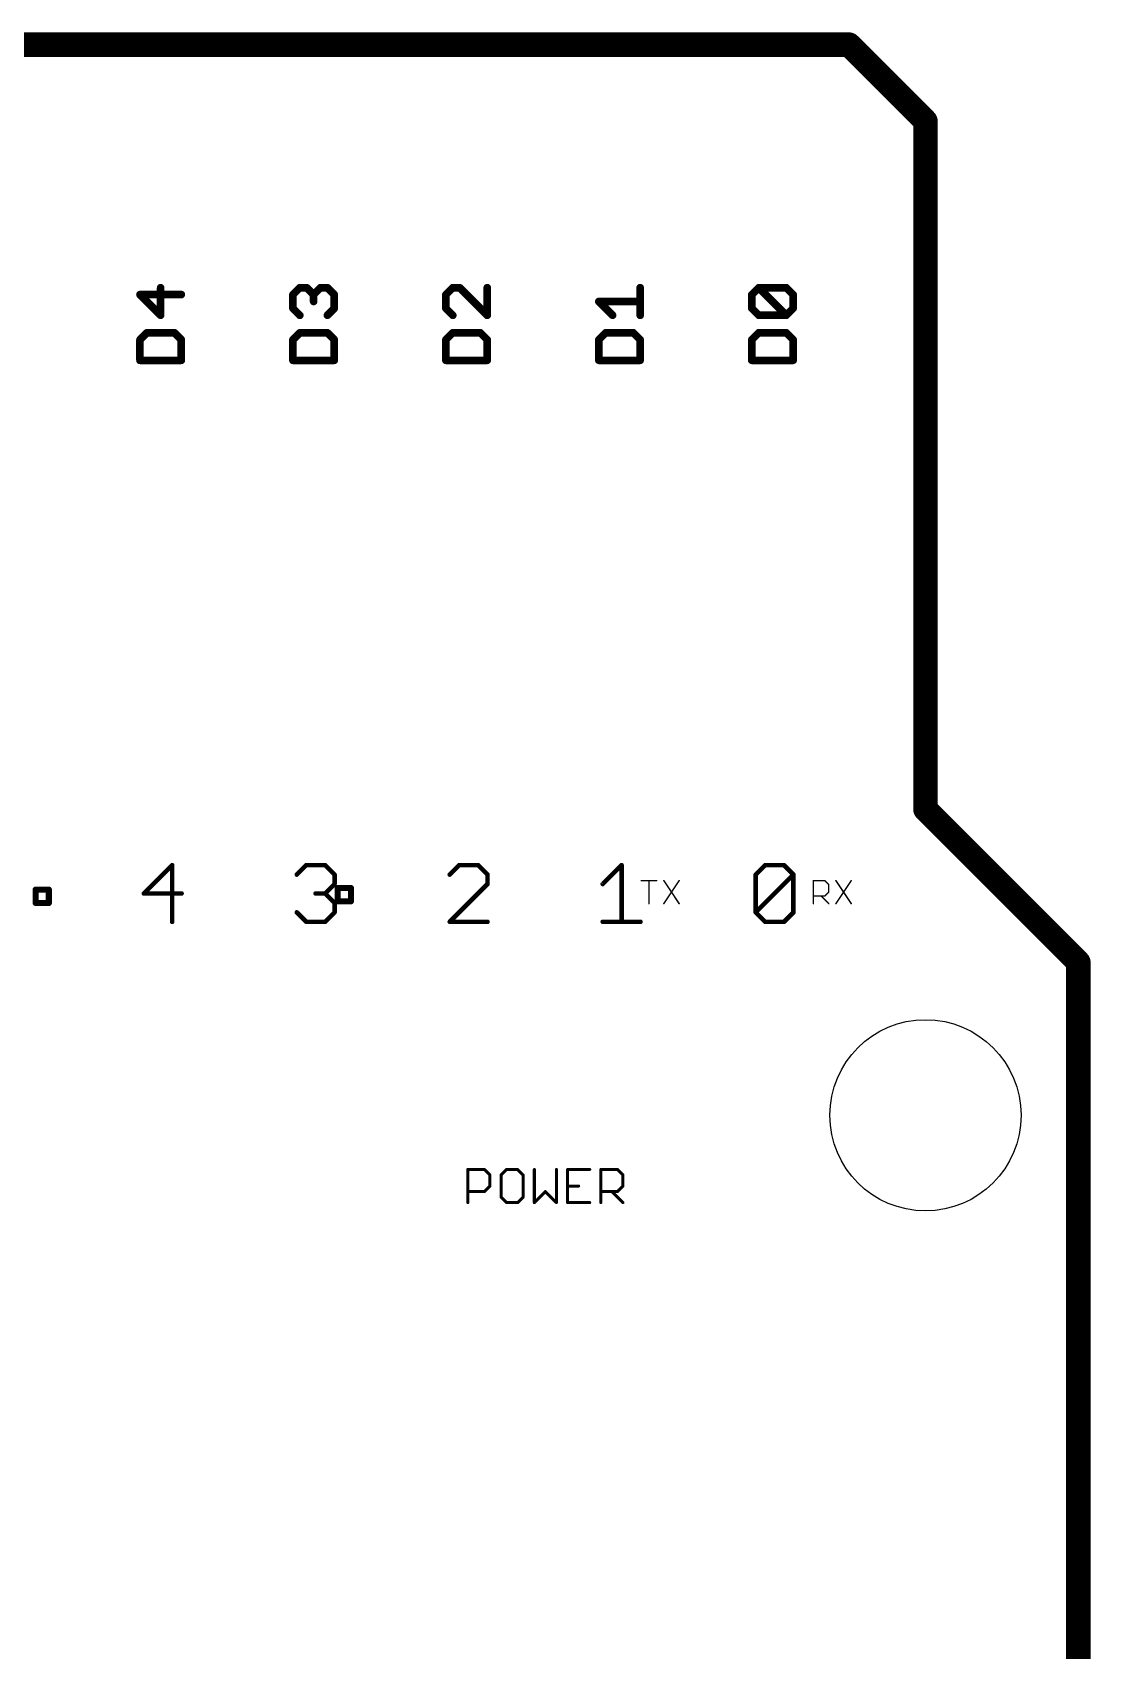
# Model space of a CAD drawing. Extents: x 48.1 to 117, y 21.4 to 75.1.
# Drawn here: x 99.47 to 117.04, y 48.26 to 75.13 of the extents above; entities that cross this region are included whole.
import ezdxf

# ---------------------------------------------------------------- set-up
doc = ezdxf.new("R2010")
doc.units = 0
doc.layers.add('20', color=7, linetype='CONTINUOUS')
doc.layers.add('25', color=253, linetype='CONTINUOUS')

msp = doc.modelspace()

# ---------------------------------------------------------------- linework, layer by layer
at = {"layer": '20', "const_width": 0.4064}
for points in [[(49.8475, 74.93), (113.03, 74.93)], [(113.03, 74.93), (114.3, 73.66)], [(114.3, 73.66), (114.3, 62.23)], [(114.3, 62.23), (116.84, 59.69)], [(116.84, 59.69), (116.84, 26.67)]]:
    msp.add_lwpolyline(points, dxfattribs=at)
at = {"layer": '20', "const_width": 0.2032}
for points in [[(113.1018, 75.0018, 1), (112.9582, 74.8582)], [(113.03, 74.8284, 1), (113.03, 75.0316)], [(114.4016, 73.66, 1), (114.1984, 73.66)], [(114.2282, 73.5882, 1), (114.3718, 73.7318)], [(114.3718, 62.3018, 1), (114.2282, 62.1582)], [(114.1984, 62.23, 1), (114.4016, 62.23)], [(116.9416, 59.69, 1), (116.7384, 59.69)], [(116.7682, 59.6182, 1), (116.9118, 59.7618)]]:
    msp.add_lwpolyline(points, format="xyb", dxfattribs=at)
at = {"layer": '20'}
msp.add_circle((114.3, 57.15), 1.5875, dxfattribs=at)
at = {"layer": '25'}
for points, const_width in [([(101.5997, 70.4351), (101.5997, 70.8927)], 0.127), ([(103.7965, 70.7783), (103.9109, 70.8927)], 0.127), ([(103.9109, 70.8927), (104.0253, 70.8927)], 0.127), ([(104.0253, 70.8927), (104.1397, 70.7783)], 0.127), ([(104.1397, 70.7783), (104.2541, 70.8927)], 0.127), ([(104.2541, 70.8927), (104.3685, 70.8927)], 0.127), ([(104.3685, 70.8927), (104.4829, 70.7783)], 0.127), ([(106.4509, 70.8927), (106.3365, 70.7783)], 0.127), ([(106.5653, 70.8927), (106.4509, 70.8927)], 0.127), ([(107.0229, 70.4351), (106.5653, 70.8927)], 0.127), ([(107.0229, 70.8927), (107.0229, 70.4351)], 0.127), ([(109.5629, 70.4351), (109.5629, 70.8927)], 0.127), ([(111.4165, 70.7783), (111.5309, 70.8927)], 0.127), ([(111.5309, 70.8927), (111.9885, 70.8927)], 0.127), ([(111.9885, 70.4351), (111.5309, 70.8927)], 0.127), ([(111.9885, 70.8927), (112.1029, 70.7783)], 0.127), ([(101.9429, 70.7783), (101.2565, 70.7783)], 0.127), ([(101.2565, 70.7783), (101.5997, 70.4351)], 0.127), ([(103.7965, 70.5495), (103.7965, 70.7783)], 0.127), ([(104.1397, 70.7783), (104.1397, 70.6639)], 0.127), ([(104.4829, 70.7783), (104.4829, 70.5495)], 0.127), ([(106.3365, 70.7783), (106.3365, 70.5495)], 0.127), ([(109.1053, 70.4351), (108.8765, 70.6639)], 0.127), ([(108.8765, 70.6639), (109.5629, 70.6639)], 0.127), ([(111.4165, 70.5495), (111.4165, 70.7783)], 0.127), ([(112.1029, 70.7783), (112.1029, 70.5495)], 0.127), ([(103.9109, 70.4351), (103.7965, 70.5495)], 0.127), ([(104.4829, 70.5495), (104.3685, 70.4351)], 0.127), ([(106.3365, 70.5495), (106.4509, 70.4351)], 0.127), ([(111.5309, 70.4351), (111.4165, 70.5495)], 0.127), ([(111.9885, 70.4351), (111.5309, 70.4351)], 0.127), ([(112.1029, 70.5495), (111.9885, 70.4351)], 0.127), ([(101.3709, 70.1443), (101.2565, 70.0299)], 0.127), ([(101.8285, 70.1443), (101.3709, 70.1443)], 0.127), ([(101.9429, 70.0299), (101.8285, 70.1443)], 0.127), ([(103.9109, 70.1443), (103.7965, 70.0299)], 0.127), ([(104.3685, 70.1443), (103.9109, 70.1443)], 0.127), ([(104.4829, 70.0299), (104.3685, 70.1443)], 0.127), ([(106.4509, 70.1443), (106.3365, 70.0299)], 0.127), ([(106.9085, 70.1443), (106.4509, 70.1443)], 0.127), ([(107.0229, 70.0299), (106.9085, 70.1443)], 0.127), ([(108.9909, 70.1443), (108.8765, 70.0299)], 0.127), ([(109.4485, 70.1443), (108.9909, 70.1443)], 0.127), ([(109.5629, 70.0299), (109.4485, 70.1443)], 0.127), ([(111.5309, 70.1443), (111.4165, 70.0299)], 0.127), ([(111.9885, 70.1443), (111.5309, 70.1443)], 0.127), ([(112.1029, 70.0299), (111.9885, 70.1443)], 0.127), ([(101.2565, 70.0299), (101.2565, 69.6867)], 0.127), ([(101.9429, 69.6867), (101.9429, 70.0299)], 0.127), ([(103.7965, 70.0299), (103.7965, 69.6867)], 0.127), ([(104.4829, 69.6867), (104.4829, 70.0299)], 0.127), ([(106.3365, 70.0299), (106.3365, 69.6867)], 0.127), ([(107.0229, 69.6867), (107.0229, 70.0299)], 0.127), ([(108.8765, 70.0299), (108.8765, 69.6867)], 0.127), ([(109.5629, 69.6867), (109.5629, 70.0299)], 0.127), ([(111.4165, 70.0299), (111.4165, 69.6867)], 0.127), ([(112.1029, 69.6867), (112.1029, 70.0299)], 0.127), ([(101.2565, 69.6867), (101.9429, 69.6867)], 0.127), ([(103.7965, 69.6867), (104.4829, 69.6867)], 0.127), ([(106.3365, 69.6867), (107.0229, 69.6867)], 0.127), ([(108.8765, 69.6867), (109.5629, 69.6867)], 0.127), ([(111.4165, 69.6867), (112.1029, 69.6867)], 0.127), ([(101.7909, 61.3037), (101.3206, 60.8334)], 0.0762), ([(101.7909, 60.3631), (101.7909, 61.3037)], 0.0762), ([(103.8606, 61.1469), (104.0174, 61.3037)], 0.0762), ([(104.0174, 61.3037), (104.3309, 61.3037)], 0.0762), ([(104.3309, 61.3037), (104.4877, 61.1469)], 0.0762), ([(106.5574, 61.3037), (106.4006, 61.1469)], 0.0762), ([(106.8709, 61.3037), (106.5574, 61.3037)], 0.0762), ([(107.0277, 61.1469), (106.8709, 61.3037)], 0.0762), ([(108.9406, 60.9902), (109.2541, 61.3037)], 0.0762), ([(109.2541, 61.3037), (109.2541, 60.3631)], 0.0762), ([(111.4806, 61.1469), (111.6374, 61.3037)], 0.0762), ([(111.6374, 61.3037), (111.9509, 61.3037)], 0.0762), ([(111.9509, 61.3037), (112.1077, 61.1469)], 0.0762), ([(104.4877, 60.9902), (104.3309, 60.8334)], 0.0762), ([(104.4877, 61.1469), (104.4877, 60.9902)], 0.0762), ([(106.4006, 60.3631), (107.0277, 60.9902)], 0.0762), ([(107.0277, 60.9902), (107.0277, 61.1469)], 0.0762), ([(109.5816, 61.0468), (109.8358, 61.0468)], 0.0254), ([(109.7087, 60.6654), (109.7087, 61.0468)], 0.0254), ([(109.9558, 61.0468), (110.21, 60.6654)], 0.0254), ([(110.21, 61.0468), (109.9558, 60.6654)], 0.0254), ([(111.4806, 60.5199), (111.4806, 61.1469)], 0.0762), ([(111.4806, 60.5199), (112.1077, 61.1469)], 0.0762), ([(112.1077, 61.1469), (112.1077, 60.5199)], 0.0762), ([(112.4391, 60.6654), (112.4391, 61.0468)], 0.0254), ([(112.4391, 61.0468), (112.6298, 61.0468)], 0.0254), ([(112.6298, 61.0468), (112.6933, 60.9832)], 0.0254), ([(112.8133, 61.0468), (113.0675, 60.6654)], 0.0254), ([(113.0675, 61.0468), (112.8133, 60.6654)], 0.0254), ([(99.5231, 60.6762), (99.5231, 60.8965)], 0.1016), ([(99.5231, 60.8965), (99.7434, 60.8965)], 0.1016), ([(99.7434, 60.8965), (99.7434, 60.6762)], 0.1016), ([(101.3206, 60.8334), (101.9477, 60.8334)], 0.0762), ([(104.3309, 60.8334), (104.1741, 60.8334)], 0.0762), ([(104.3309, 60.8334), (104.4877, 60.6766)], 0.0762), ([(104.5397, 60.7035), (104.5397, 60.9238)], 0.1016), ([(104.5397, 60.9238), (104.76, 60.9238)], 0.1016), ([(104.76, 60.7035), (104.5397, 60.7035)], 0.1016), ([(104.76, 60.9238), (104.76, 60.7035)], 0.1016), ([(112.6298, 60.7925), (112.4391, 60.7925)], 0.0254), ([(112.5662, 60.7925), (112.6933, 60.6654)], 0.0254), ([(112.6933, 60.8561), (112.6298, 60.7925)], 0.0254), ([(112.6933, 60.9832), (112.6933, 60.8561)], 0.0254), ([(99.7434, 60.6762), (99.5231, 60.6762)], 0.1016), ([(104.0174, 60.3631), (103.8606, 60.5199)], 0.0762), ([(104.4877, 60.5199), (104.3309, 60.3631)], 0.0762), ([(104.4877, 60.6766), (104.4877, 60.5199)], 0.0762), ([(111.6374, 60.3631), (111.4806, 60.5199)], 0.0762), ([(112.1077, 60.5199), (111.9509, 60.3631)], 0.0762), ([(104.3309, 60.3631), (104.0174, 60.3631)], 0.0762), ([(107.0277, 60.3631), (106.4006, 60.3631)], 0.0762), ([(108.9406, 60.3631), (109.5677, 60.3631)], 0.0762), ([(111.9509, 60.3631), (111.6374, 60.3631)], 0.0762), ([(106.7004, 55.7004), (106.7004, 56.2501)], 0.0508), ([(106.7004, 56.2501), (106.9752, 56.2501)], 0.0508), ([(106.9752, 56.2501), (107.0668, 56.1585)], 0.0508), ([(107.0668, 56.1585), (107.0668, 55.9752)], 0.0508), ([(107.3445, 56.2501), (107.2529, 56.1585)], 0.0508), ([(107.2529, 56.1585), (107.2529, 55.792)], 0.0508), ([(107.5277, 56.2501), (107.3445, 56.2501)], 0.0508), ([(107.6193, 56.1585), (107.5277, 56.2501)], 0.0508), ([(107.6193, 55.792), (107.6193, 56.1585)], 0.0508), ([(107.8053, 56.2501), (107.8053, 55.7004)], 0.0508), ([(108.1718, 55.7004), (108.1718, 56.2501)], 0.0508), ([(108.7243, 56.2501), (108.3578, 56.2501)], 0.0508), ([(108.3578, 56.2501), (108.3578, 55.7004)], 0.0508), ([(108.9103, 55.7004), (108.9103, 56.2501)], 0.0508), ([(108.9103, 56.2501), (109.1851, 56.2501)], 0.0508), ([(109.1851, 56.2501), (109.2767, 56.1585)], 0.0508), ([(109.2767, 56.1585), (109.2767, 55.9752)], 0.0508), ([(106.9752, 55.8836), (106.7004, 55.8836)], 0.0508), ([(107.0668, 55.9752), (106.9752, 55.8836)], 0.0508), ([(107.8053, 55.7004), (107.9886, 55.8836)], 0.0508), ([(107.9886, 55.8836), (108.1718, 55.7004)], 0.0508), ([(108.3578, 55.9752), (108.541, 55.9752)], 0.0508), ([(109.1851, 55.8836), (108.9103, 55.8836)], 0.0508), ([(109.0935, 55.8836), (109.2767, 55.7004)], 0.0508), ([(109.2767, 55.9752), (109.1851, 55.8836)], 0.0508), ([(107.2529, 55.792), (107.3445, 55.7004)], 0.0508), ([(107.3445, 55.7004), (107.5277, 55.7004)], 0.0508), ([(107.5277, 55.7004), (107.6193, 55.792)], 0.0508), ([(108.3578, 55.7004), (108.7243, 55.7004)], 0.0508)]:
    msp.add_lwpolyline(points, dxfattribs=dict(at, const_width=const_width))
for points, const_width in [([(101.6315, 70.8927, 1), (101.568, 70.8927)], 0.0635), ([(103.9109, 70.9244, 1), (103.9109, 70.8609)], 0.0635), ([(103.9334, 70.8702, 1), (103.8885, 70.9151)], 0.0635), ([(104.0478, 70.9151, 1), (104.0029, 70.8702)], 0.0635), ([(104.0253, 70.8609, 1), (104.0253, 70.9244)], 0.0635), ([(104.2541, 70.9244, 1), (104.2541, 70.8609)], 0.0635), ([(104.2766, 70.8702, 1), (104.2317, 70.9151)], 0.0635), ([(104.391, 70.9151, 1), (104.3461, 70.8702)], 0.0635), ([(104.3685, 70.8609, 1), (104.3685, 70.9244)], 0.0635), ([(106.4509, 70.9244, 1), (106.4509, 70.8609)], 0.0635), ([(106.4734, 70.8702, 1), (106.4285, 70.9151)], 0.0635), ([(106.5878, 70.9151, 1), (106.5429, 70.8702)], 0.0635), ([(106.5653, 70.8609, 1), (106.5653, 70.9244)], 0.0635), ([(107.0547, 70.8927, 1), (106.9912, 70.8927)], 0.0635), ([(109.5947, 70.8927, 1), (109.5311, 70.8927)], 0.0635), ([(111.5309, 70.9244, 1), (111.5309, 70.8609)], 0.0635), ([(111.5534, 70.9151, 1), (111.5085, 70.8702)], 0.0635), ([(111.5534, 70.8702, 1), (111.5085, 70.9151)], 0.0635), ([(112.011, 70.9151, 1), (111.9661, 70.8702)], 0.0635), ([(111.9885, 70.8609, 1), (111.9885, 70.9244)], 0.0635), ([(101.2565, 70.81, 1), (101.2565, 70.7465)], 0.0635), ([(101.279, 70.8007, 1), (101.2341, 70.7558)], 0.0635), ([(101.9429, 70.7465, 1), (101.9429, 70.81)], 0.0635), ([(103.8283, 70.7783, 1), (103.7648, 70.7783)], 0.0635), ([(103.7741, 70.8007, 1), (103.819, 70.7558)], 0.0635), ([(104.1715, 70.7783, 1), (104.108, 70.7783)], 0.0635), ([(104.1173, 70.8007, 1), (104.1622, 70.7558)], 0.0635), ([(104.108, 70.6639, 1), (104.1715, 70.6639)], 0.0635), ([(104.1173, 70.7558, 1), (104.1622, 70.8007)], 0.0635), ([(104.5147, 70.7783, 1), (104.4511, 70.7783)], 0.0635), ([(104.4604, 70.7558, 1), (104.5054, 70.8007)], 0.0635), ([(106.3683, 70.7783, 1), (106.3048, 70.7783)], 0.0635), ([(106.3141, 70.8007, 1), (106.359, 70.7558)], 0.0635), ([(108.8765, 70.6956, 1), (108.8765, 70.6321)], 0.0635), ([(108.899, 70.6863, 1), (108.8541, 70.6414)], 0.0635), ([(109.5629, 70.6321, 1), (109.5629, 70.6956)], 0.0635), ([(111.4483, 70.7783, 1), (111.3848, 70.7783)], 0.0635), ([(111.3941, 70.8007, 1), (111.439, 70.7558)], 0.0635), ([(112.1347, 70.7783, 1), (112.0712, 70.7783)], 0.0635), ([(112.0804, 70.7558, 1), (112.1254, 70.8007)], 0.0635), ([(101.568, 70.4351, 1), (101.6315, 70.4351)], 0.0635), ([(101.5773, 70.4126, 1), (101.6222, 70.4575)], 0.0635), ([(103.7648, 70.5495, 1), (103.8283, 70.5495)], 0.0635), ([(103.819, 70.5719, 1), (103.7741, 70.527)], 0.0635), ([(103.8885, 70.4126, 1), (103.9334, 70.4575)], 0.0635), ([(104.3461, 70.4575, 1), (104.391, 70.4126)], 0.0635), ([(104.4511, 70.5495, 1), (104.5147, 70.5495)], 0.0635), ([(104.5054, 70.527, 1), (104.4604, 70.5719)], 0.0635), ([(106.3048, 70.5495, 1), (106.3683, 70.5495)], 0.0635), ([(106.359, 70.5719, 1), (106.3141, 70.527)], 0.0635), ([(106.4285, 70.4126, 1), (106.4734, 70.4575)], 0.0635), ([(106.9912, 70.4351, 1), (107.0547, 70.4351)], 0.0635), ([(107.0004, 70.4126, 1), (107.0454, 70.4575)], 0.0635), ([(109.0829, 70.4126, 1), (109.1278, 70.4575)], 0.0635), ([(109.5311, 70.4351, 1), (109.5947, 70.4351)], 0.0635), ([(111.3848, 70.5495, 1), (111.4483, 70.5495)], 0.0635), ([(111.439, 70.5719, 1), (111.3941, 70.527)], 0.0635), ([(111.5309, 70.4668, 1), (111.5309, 70.4033)], 0.0635), ([(111.5085, 70.4126, 1), (111.5534, 70.4575)], 0.0635), ([(111.9661, 70.4575, 1), (112.011, 70.4126)], 0.0635), ([(111.9661, 70.4126, 1), (112.011, 70.4575)], 0.0635), ([(111.9885, 70.4033, 1), (111.9885, 70.4668)], 0.0635), ([(112.0712, 70.5495, 1), (112.1347, 70.5495)], 0.0635), ([(112.1254, 70.527, 1), (112.0804, 70.5719)], 0.0635), ([(101.3709, 70.176, 1), (101.3709, 70.1125)], 0.0635), ([(101.3934, 70.1218, 1), (101.3485, 70.1667)], 0.0635), ([(101.851, 70.1667, 1), (101.8061, 70.1218)], 0.0635), ([(101.8285, 70.1125, 1), (101.8285, 70.176)], 0.0635), ([(103.9109, 70.176, 1), (103.9109, 70.1125)], 0.0635), ([(103.9334, 70.1218, 1), (103.8885, 70.1667)], 0.0635), ([(104.391, 70.1667, 1), (104.3461, 70.1218)], 0.0635), ([(104.3685, 70.1125, 1), (104.3685, 70.176)], 0.0635), ([(106.4509, 70.176, 1), (106.4509, 70.1125)], 0.0635), ([(106.4734, 70.1218, 1), (106.4285, 70.1667)], 0.0635), ([(106.931, 70.1667, 1), (106.8861, 70.1218)], 0.0635), ([(106.9085, 70.1125, 1), (106.9085, 70.176)], 0.0635), ([(108.9909, 70.176, 1), (108.9909, 70.1125)], 0.0635), ([(109.0134, 70.1218, 1), (108.9685, 70.1667)], 0.0635), ([(109.471, 70.1667, 1), (109.4261, 70.1218)], 0.0635), ([(109.4485, 70.1125, 1), (109.4485, 70.176)], 0.0635), ([(111.5309, 70.176, 1), (111.5309, 70.1125)], 0.0635), ([(111.5534, 70.1218, 1), (111.5085, 70.1667)], 0.0635), ([(112.011, 70.1667, 1), (111.9661, 70.1218)], 0.0635), ([(111.9885, 70.1125, 1), (111.9885, 70.176)], 0.0635), ([(101.2883, 70.0299, 1), (101.2248, 70.0299)], 0.0635), ([(101.2341, 70.0523, 1), (101.279, 70.0074)], 0.0635), ([(101.9747, 70.0299, 1), (101.9112, 70.0299)], 0.0635), ([(101.9204, 70.0074, 1), (101.9654, 70.0523)], 0.0635), ([(103.8283, 70.0299, 1), (103.7648, 70.0299)], 0.0635), ([(103.7741, 70.0523, 1), (103.819, 70.0074)], 0.0635), ([(104.5147, 70.0299, 1), (104.4511, 70.0299)], 0.0635), ([(104.4604, 70.0074, 1), (104.5054, 70.0523)], 0.0635), ([(106.3683, 70.0299, 1), (106.3048, 70.0299)], 0.0635), ([(106.3141, 70.0523, 1), (106.359, 70.0074)], 0.0635), ([(107.0547, 70.0299, 1), (106.9912, 70.0299)], 0.0635), ([(107.0004, 70.0074, 1), (107.0454, 70.0523)], 0.0635), ([(108.9083, 70.0299, 1), (108.8448, 70.0299)], 0.0635), ([(108.8541, 70.0523, 1), (108.899, 70.0074)], 0.0635), ([(109.5947, 70.0299, 1), (109.5311, 70.0299)], 0.0635), ([(109.5404, 70.0074, 1), (109.5854, 70.0523)], 0.0635), ([(111.4483, 70.0299, 1), (111.3848, 70.0299)], 0.0635), ([(111.3941, 70.0523, 1), (111.439, 70.0074)], 0.0635), ([(112.1347, 70.0299, 1), (112.0712, 70.0299)], 0.0635), ([(112.0804, 70.0074, 1), (112.1254, 70.0523)], 0.0635), ([(101.2565, 69.7184, 1), (101.2565, 69.6549)], 0.0635), ([(101.2248, 69.6867, 1), (101.2883, 69.6867)], 0.0635), ([(101.9112, 69.6867, 1), (101.9747, 69.6867)], 0.0635), ([(101.9429, 69.6549, 1), (101.9429, 69.7184)], 0.0635), ([(103.7965, 69.7184, 1), (103.7965, 69.6549)], 0.0635), ([(103.7648, 69.6867, 1), (103.8283, 69.6867)], 0.0635), ([(104.4511, 69.6867, 1), (104.5147, 69.6867)], 0.0635), ([(104.4829, 69.6549, 1), (104.4829, 69.7184)], 0.0635), ([(106.3365, 69.7184, 1), (106.3365, 69.6549)], 0.0635), ([(106.3048, 69.6867, 1), (106.3683, 69.6867)], 0.0635), ([(106.9912, 69.6867, 1), (107.0547, 69.6867)], 0.0635), ([(107.0229, 69.6549, 1), (107.0229, 69.7184)], 0.0635), ([(108.8765, 69.7184, 1), (108.8765, 69.6549)], 0.0635), ([(108.8448, 69.6867, 1), (108.9083, 69.6867)], 0.0635), ([(109.5311, 69.6867, 1), (109.5947, 69.6867)], 0.0635), ([(109.5629, 69.6549, 1), (109.5629, 69.7184)], 0.0635), ([(111.4165, 69.7184, 1), (111.4165, 69.6549)], 0.0635), ([(111.3848, 69.6867, 1), (111.4483, 69.6867)], 0.0635), ([(112.0712, 69.6867, 1), (112.1347, 69.6867)], 0.0635), ([(112.1029, 69.6549, 1), (112.1029, 69.7184)], 0.0635), ([(101.81, 61.3037, 1), (101.7719, 61.3037)], 0.0381), ([(101.8044, 61.2902, 1), (101.7774, 61.3172)], 0.0381), ([(104.0174, 61.3228, 1), (104.0174, 61.2847)], 0.0381), ([(104.0308, 61.2902, 1), (104.0039, 61.3172)], 0.0381), ([(104.3444, 61.3172, 1), (104.3174, 61.2902)], 0.0381), ([(104.3309, 61.2847, 1), (104.3309, 61.3228)], 0.0381), ([(106.5574, 61.3228, 1), (106.5574, 61.2847)], 0.0381), ([(106.5708, 61.2902, 1), (106.5439, 61.3172)], 0.0381), ([(106.8844, 61.3172, 1), (106.8574, 61.2902)], 0.0381), ([(106.8709, 61.2847, 1), (106.8709, 61.3228)], 0.0381), ([(109.2732, 61.3037, 1), (109.2351, 61.3037)], 0.0381), ([(109.2676, 61.2902, 1), (109.2407, 61.3172)], 0.0381), ([(111.6374, 61.3228, 1), (111.6374, 61.2847)], 0.0381), ([(111.6508, 61.2902, 1), (111.6239, 61.3172)], 0.0381), ([(111.9644, 61.3172, 1), (111.9374, 61.2902)], 0.0381), ([(111.9509, 61.2847, 1), (111.9509, 61.3228)], 0.0381), ([(103.8471, 61.1604, 1), (103.8741, 61.1335)], 0.0381), ([(104.5067, 61.1469, 1), (104.4686, 61.1469)], 0.0381), ([(104.4686, 60.9902, 1), (104.5067, 60.9902)], 0.0381), ([(104.4742, 61.1335, 1), (104.5011, 61.1604)], 0.0381), ([(104.5011, 60.9767, 1), (104.4742, 61.0036)], 0.0381), ([(106.3871, 61.1604, 1), (106.4141, 61.1335)], 0.0381), ([(107.0467, 61.1469, 1), (107.0086, 61.1469)], 0.0381), ([(107.0086, 60.9902, 1), (107.0467, 60.9902)], 0.0381), ([(107.0142, 61.1335, 1), (107.0411, 61.1604)], 0.0381), ([(107.0411, 60.9767, 1), (107.0142, 61.0036)], 0.0381), ([(108.9271, 61.0036, 1), (108.9541, 60.9767)], 0.0381), ([(109.5816, 61.0531, 1), (109.5816, 61.0404)], 0.0127), ([(109.7151, 61.0468, 1), (109.7024, 61.0468)], 0.0127), ([(109.8358, 61.0404, 1), (109.8358, 61.0531)], 0.0127), ([(109.9611, 61.0503, 1), (109.9505, 61.0432)], 0.0127), ([(110.2153, 61.0432, 1), (110.2048, 61.0503)], 0.0127), ([(111.4671, 61.1604, 1), (111.4941, 61.1335)], 0.0381), ([(111.4997, 61.1469, 1), (111.4616, 61.1469)], 0.0381), ([(112.1267, 61.1469, 1), (112.0886, 61.1469)], 0.0381), ([(112.1211, 61.1335, 1), (112.0942, 61.1604)], 0.0381), ([(112.0942, 61.1335, 1), (112.1211, 61.1604)], 0.0381), ([(112.4391, 61.0531, 1), (112.4391, 61.0404)], 0.0127), ([(112.4455, 61.0468, 1), (112.4328, 61.0468)], 0.0127), ([(112.6343, 61.0512, 1), (112.6253, 61.0423)], 0.0127), ([(112.6298, 61.0404, 1), (112.6298, 61.0531)], 0.0127), ([(112.8186, 61.0503, 1), (112.808, 61.0432)], 0.0127), ([(113.0728, 61.0432, 1), (113.0623, 61.0503)], 0.0127), ([(99.5485, 60.8965, 1), (99.4977, 60.8965)], 0.0508), ([(99.5231, 60.9219, 1), (99.5231, 60.8711)], 0.0508), ([(99.7688, 60.8965, 1), (99.718, 60.8965)], 0.0508), ([(99.7434, 60.8711, 1), (99.7434, 60.9219)], 0.0508), ([(101.3206, 60.8525, 1), (101.3206, 60.8144)], 0.0381), ([(101.3071, 60.8469, 1), (101.3341, 60.8199)], 0.0381), ([(101.9477, 60.8144, 1), (101.9477, 60.8525)], 0.0381), ([(104.1741, 60.8525, 1), (104.1741, 60.8144)], 0.0381), ([(104.3444, 60.8469, 1), (104.3174, 60.8199)], 0.0381), ([(104.3174, 60.8469, 1), (104.3444, 60.8199)], 0.0381), ([(104.3309, 60.8144, 1), (104.3309, 60.8525)], 0.0381), ([(104.5651, 60.9238, 1), (104.5143, 60.9238)], 0.0508), ([(104.5397, 60.9492, 1), (104.5397, 60.8984)], 0.0508), ([(104.5397, 60.7289, 1), (104.5397, 60.6781)], 0.0508), ([(104.7854, 60.9238, 1), (104.7346, 60.9238)], 0.0508), ([(104.76, 60.8984, 1), (104.76, 60.9492)], 0.0508), ([(104.76, 60.6781, 1), (104.76, 60.7289)], 0.0508), ([(112.4391, 60.7989, 1), (112.4391, 60.7862)], 0.0127), ([(112.5707, 60.797, 1), (112.5617, 60.788)], 0.0127), ([(112.6253, 60.797, 1), (112.6343, 60.788)], 0.0127), ([(112.6298, 60.7862, 1), (112.6298, 60.7989)], 0.0127), ([(112.6997, 60.9832, 1), (112.687, 60.9832)], 0.0127), ([(112.687, 60.8561, 1), (112.6997, 60.8561)], 0.0127), ([(112.6889, 60.9787, 1), (112.6978, 60.9877)], 0.0127), ([(112.6978, 60.8516, 1), (112.6889, 60.8606)], 0.0127), ([(99.5231, 60.7016, 1), (99.5231, 60.6508)], 0.0508), ([(99.4977, 60.6762, 1), (99.5485, 60.6762)], 0.0508), ([(99.718, 60.6762, 1), (99.7688, 60.6762)], 0.0508), ([(99.7434, 60.6508, 1), (99.7434, 60.7016)], 0.0508), ([(103.8741, 60.5333, 1), (103.8471, 60.5064)], 0.0381), ([(104.5067, 60.6766, 1), (104.4686, 60.6766)], 0.0381), ([(104.4686, 60.5199, 1), (104.5067, 60.5199)], 0.0381), ([(104.4742, 60.6632, 1), (104.5011, 60.6901)], 0.0381), ([(104.5011, 60.5064, 1), (104.4742, 60.5333)], 0.0381), ([(104.5143, 60.7035, 1), (104.5651, 60.7035)], 0.0508), ([(104.7346, 60.7035, 1), (104.7854, 60.7035)], 0.0508), ([(109.7024, 60.6654, 1), (109.7151, 60.6654)], 0.0127), ([(109.9505, 60.669, 1), (109.9611, 60.6619)], 0.0127), ([(110.2048, 60.6619, 1), (110.2153, 60.669)], 0.0127), ([(111.4941, 60.5333, 1), (111.4671, 60.5064)], 0.0381), ([(111.4671, 60.5333, 1), (111.4941, 60.5064)], 0.0381), ([(111.4616, 60.5199, 1), (111.4997, 60.5199)], 0.0381), ([(112.0886, 60.5199, 1), (112.1267, 60.5199)], 0.0381), ([(112.1211, 60.5064, 1), (112.0942, 60.5333)], 0.0381), ([(112.4328, 60.6654, 1), (112.4455, 60.6654)], 0.0127), ([(112.6889, 60.6609, 1), (112.6978, 60.6699)], 0.0127), ([(112.808, 60.669, 1), (112.8186, 60.6619)], 0.0127), ([(113.0623, 60.6619, 1), (113.0728, 60.669)], 0.0127), ([(101.7719, 60.3631, 1), (101.81, 60.3631)], 0.0381), ([(104.0174, 60.3822, 1), (104.0174, 60.3441)], 0.0381), ([(104.0039, 60.3496, 1), (104.0308, 60.3766)], 0.0381), ([(104.3174, 60.3766, 1), (104.3444, 60.3496)], 0.0381), ([(104.3309, 60.3441, 1), (104.3309, 60.3822)], 0.0381), ([(106.4006, 60.3822, 1), (106.4006, 60.3441)], 0.0381), ([(106.3871, 60.3766, 1), (106.4141, 60.3496)], 0.0381), ([(107.0277, 60.3441, 1), (107.0277, 60.3822)], 0.0381), ([(108.9406, 60.3822, 1), (108.9406, 60.3441)], 0.0381), ([(109.2351, 60.3631, 1), (109.2732, 60.3631)], 0.0381), ([(109.5677, 60.3441, 1), (109.5677, 60.3822)], 0.0381), ([(111.6374, 60.3822, 1), (111.6374, 60.3441)], 0.0381), ([(111.6239, 60.3496, 1), (111.6508, 60.3766)], 0.0381), ([(111.9374, 60.3766, 1), (111.9644, 60.3496)], 0.0381), ([(111.9509, 60.3441, 1), (111.9509, 60.3822)], 0.0381), ([(106.7131, 56.2501, 1), (106.6877, 56.2501)], 0.0254), ([(106.7004, 56.2628, 1), (106.7004, 56.2374)], 0.0254), ([(106.9842, 56.259, 1), (106.9663, 56.2411)], 0.0254), ([(106.9752, 56.2374, 1), (106.9752, 56.2628)], 0.0254), ([(107.0795, 56.1585, 1), (107.0541, 56.1585)], 0.0254), ([(107.0579, 56.1495, 1), (107.0758, 56.1674)], 0.0254), ([(107.2656, 56.1585, 1), (107.2402, 56.1585)], 0.0254), ([(107.2439, 56.1674, 1), (107.2619, 56.1495)], 0.0254), ([(107.3445, 56.2628, 1), (107.3445, 56.2374)], 0.0254), ([(107.3535, 56.2411, 1), (107.3355, 56.259)], 0.0254), ([(107.5367, 56.259, 1), (107.5187, 56.2411)], 0.0254), ([(107.5277, 56.2374, 1), (107.5277, 56.2628)], 0.0254), ([(107.632, 56.1585, 1), (107.6066, 56.1585)], 0.0254), ([(107.6103, 56.1495, 1), (107.6283, 56.1674)], 0.0254), ([(107.818, 56.2501, 1), (107.7926, 56.2501)], 0.0254), ([(108.1845, 56.2501, 1), (108.1591, 56.2501)], 0.0254), ([(108.3578, 56.2628, 1), (108.3578, 56.2374)], 0.0254), ([(108.3705, 56.2501, 1), (108.3451, 56.2501)], 0.0254), ([(108.7243, 56.2374, 1), (108.7243, 56.2628)], 0.0254), ([(108.923, 56.2501, 1), (108.8976, 56.2501)], 0.0254), ([(108.9103, 56.2628, 1), (108.9103, 56.2374)], 0.0254), ([(109.1941, 56.259, 1), (109.1761, 56.2411)], 0.0254), ([(109.1851, 56.2374, 1), (109.1851, 56.2628)], 0.0254), ([(109.2894, 56.1585, 1), (109.264, 56.1585)], 0.0254), ([(109.2678, 56.1495, 1), (109.2857, 56.1674)], 0.0254), ([(106.7004, 55.8963, 1), (106.7004, 55.8709)], 0.0254), ([(106.9663, 55.8926, 1), (106.9842, 55.8746)], 0.0254), ([(106.9752, 55.8709, 1), (106.9752, 55.8963)], 0.0254), ([(107.0541, 55.9752, 1), (107.0795, 55.9752)], 0.0254), ([(107.0758, 55.9663, 1), (107.0579, 55.9842)], 0.0254), ([(107.9975, 55.8926, 1), (107.9796, 55.8746)], 0.0254), ([(107.9975, 55.8746, 1), (107.9796, 55.8926)], 0.0254), ([(108.3578, 55.9879, 1), (108.3578, 55.9625)], 0.0254), ([(108.541, 55.9625, 1), (108.541, 55.9879)], 0.0254), ([(108.9103, 55.8963, 1), (108.9103, 55.8709)], 0.0254), ([(109.1025, 55.8926, 1), (109.0845, 55.8746)], 0.0254), ([(109.1761, 55.8926, 1), (109.1941, 55.8746)], 0.0254), ([(109.1851, 55.8709, 1), (109.1851, 55.8963)], 0.0254), ([(109.264, 55.9752, 1), (109.2894, 55.9752)], 0.0254), ([(109.2857, 55.9663, 1), (109.2678, 55.9842)], 0.0254), ([(106.6877, 55.7004, 1), (106.7131, 55.7004)], 0.0254), ([(107.2619, 55.801, 1), (107.2439, 55.783)], 0.0254), ([(107.2402, 55.792, 1), (107.2656, 55.792)], 0.0254), ([(107.3445, 55.7131, 1), (107.3445, 55.6877)], 0.0254), ([(107.3355, 55.6914, 1), (107.3535, 55.7094)], 0.0254), ([(107.5187, 55.7094, 1), (107.5367, 55.6914)], 0.0254), ([(107.5277, 55.6877, 1), (107.5277, 55.7131)], 0.0254), ([(107.6066, 55.792, 1), (107.632, 55.792)], 0.0254), ([(107.6283, 55.783, 1), (107.6103, 55.801)], 0.0254), ([(107.7926, 55.7004, 1), (107.818, 55.7004)], 0.0254), ([(107.7964, 55.7094, 1), (107.8143, 55.6914)], 0.0254), ([(108.1591, 55.7004, 1), (108.1845, 55.7004)], 0.0254), ([(108.1628, 55.6914, 1), (108.1808, 55.7094)], 0.0254), ([(108.3578, 55.7131, 1), (108.3578, 55.6877)], 0.0254), ([(108.3451, 55.7004, 1), (108.3705, 55.7004)], 0.0254), ([(108.7243, 55.6877, 1), (108.7243, 55.7131)], 0.0254), ([(108.8976, 55.7004, 1), (108.923, 55.7004)], 0.0254), ([(109.2678, 55.6914, 1), (109.2857, 55.7094)], 0.0254)]:
    msp.add_lwpolyline(points, format="xyb", dxfattribs=dict(at, const_width=const_width))

doc.saveas('drawing.dxf')
